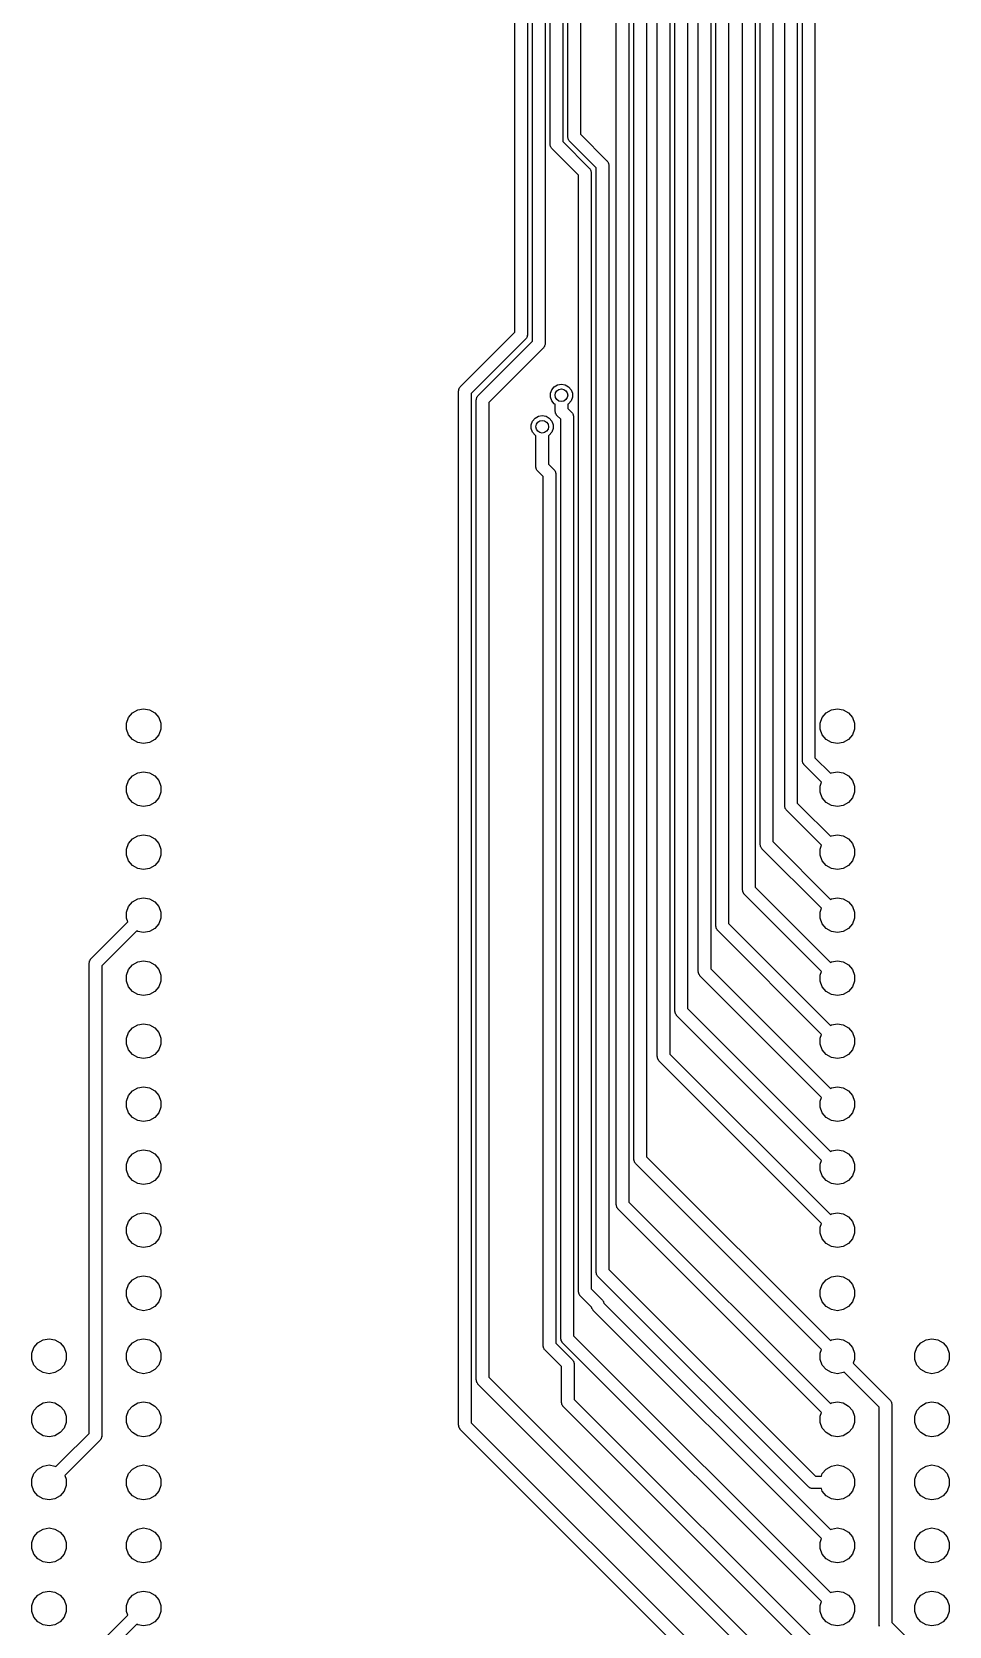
# Model space of a CAD drawing. Extents: x 25 to 346, y -457 to -16.
# Drawn here: x 225.1 to 262, y -358.2 to -294 of the extents above; entities that cross this region are included whole.
import ezdxf

# ---------------------------------------------------------------- set-up
doc = ezdxf.new("R2010")
doc.units = 0
doc.header["$MEASUREMENT"] = 0
doc.layers.add('BLACK', color=7, linetype='CONTINUOUS')

msp = doc.modelspace()

# ---------------------------------------------------------------- linework, layer by layer
at = {"layer": 'Black'}
for p, q in [((253.67, -328.536), (253.67, -44.479)), ((254.178, -44.3738), (254.178, -328.431)), ((255.372, -325.158), (255.372, -64.897)), ((255.88, -64.897), (255.88, -325.053)), ((252.603, -296.037), (252.603, -152.761)), ((253.111, -152.761), (253.111, -296.037)), ((251.892, -331.838), (251.892, -154.075)), ((252.4, -153.848), (252.4, -331.733)), ((250.749, -154.791), (250.749, -333.733)), ((250.952, -333.438), (250.952, -154.602)), ((251.46, -154.497), (251.46, -333.333)), ((250.241, -333.733), (250.241, -154.896)), ((246.634, -298.196), (246.634, -197.211)), ((247.142, -197.211), (247.142, -298.091)), ((245.923, -298.491), (245.923, -199.898)), ((246.431, -199.898), (246.431, -298.385)), ((249.301, -305.752), (249.301, -232.771)), ((249.809, -232.771), (249.809, -305.752)), ((248.59, -341.236), (248.59, -233.791)), ((249.098, -233.68), (249.098, -341.131)), ((245.212, -306.434), (245.212, -269.066)), ((245.72, -268.961), (245.72, -306.539)), ((244.5, -306.066), (244.5, -270.891)), ((245.008, -270.891), (245.008, -306.172)), ((256.083, -323.329), (256.083, -289.674)), ((256.591, -289.674), (256.591, -323.224)), ((254.381, -326.707), (254.381, -293.053)), ((254.889, -293.053), (254.889, -326.602)), ((252.603, -330.01), (252.603, -296.037)), ((253.111, -296.037), (253.111, -329.904)), ((247.142, -298.091), (248.211, -299.159)), ((245.925, -298.502), (245.923, -298.491)), ((245.924, -298.513), (245.925, -298.502)), ((245.932, -298.545), (245.924, -298.513)), ((245.938, -298.577), (245.932, -298.545)), ((245.944, -298.587), (245.938, -298.577)), ((245.947, -298.598), (245.944, -298.587)), ((245.966, -298.625), (245.947, -298.598)), ((245.982, -298.654), (245.966, -298.625)), ((245.991, -298.661), (245.982, -298.654)), ((245.997, -298.67), (245.991, -298.661)), ((247.066, -299.739), (245.997, -298.67)), ((246.431, -298.385), (247.499, -299.454)), ((246.636, -298.207), (246.634, -298.196)), ((246.635, -298.218), (246.636, -298.207)), ((246.644, -298.25), (246.635, -298.218)), ((246.649, -298.283), (246.644, -298.25)), ((246.655, -298.293), (246.649, -298.283)), ((246.658, -298.303), (246.655, -298.293)), ((246.677, -298.331), (246.658, -298.303)), ((246.693, -298.359), (246.677, -298.331)), ((246.702, -298.366), (246.693, -298.359)), ((246.708, -298.376), (246.702, -298.366)), ((247.777, -299.444), (246.708, -298.376)), ((248.211, -299.159), (248.217, -299.169)), ((248.217, -299.169), (248.226, -299.176)), ((248.226, -299.176), (248.242, -299.204)), ((248.242, -299.204), (248.261, -299.232)), ((248.261, -299.232), (248.264, -299.242)), ((248.264, -299.242), (248.27, -299.252)), ((248.27, -299.252), (248.275, -299.285)), ((248.275, -299.285), (248.284, -299.317)), ((248.284, -299.317), (248.283, -299.328)), ((248.283, -299.328), (248.285, -299.339)), ((248.285, -299.339), (248.285, -343.846)), ((247.066, -344.729), (247.066, -299.739)), ((247.499, -299.454), (247.506, -299.463)), ((247.506, -299.463), (247.514, -299.47)), ((247.514, -299.47), (247.531, -299.499)), ((247.531, -299.499), (247.55, -299.526)), ((247.55, -299.526), (247.553, -299.537)), ((247.553, -299.537), (247.558, -299.547)), ((247.558, -299.547), (247.564, -299.579)), ((247.564, -299.579), (247.573, -299.611)), ((247.573, -299.611), (247.572, -299.623)), ((247.572, -299.623), (247.574, -299.634)), ((247.574, -299.634), (247.574, -344.624)), ((247.777, -343.951), (247.777, -299.444)), ((249.301, -339.407), (249.301, -305.752)), ((249.809, -305.752), (249.809, -339.302)), ((242.314, -308.253), (244.5, -306.066)), ((244.934, -306.351), (242.748, -308.537)), ((243.025, -308.62), (245.212, -306.434)), ((244.94, -306.342), (244.934, -306.351)), ((244.949, -306.335), (244.94, -306.342)), ((244.966, -306.306), (244.949, -306.335)), ((244.985, -306.279), (244.966, -306.306)), ((244.987, -306.268), (244.985, -306.279)), ((244.993, -306.259), (244.987, -306.268)), ((244.999, -306.226), (244.993, -306.259)), ((245.007, -306.194), (244.999, -306.226)), ((245.008, -306.172), (245.006, -306.183)), ((245.006, -306.183), (245.007, -306.194)), ((245.645, -306.719), (243.459, -308.905)), ((245.652, -306.709), (245.645, -306.719)), ((245.66, -306.702), (245.652, -306.709)), ((245.677, -306.673), (245.66, -306.702)), ((245.696, -306.646), (245.677, -306.673)), ((245.699, -306.635), (245.696, -306.646)), ((245.704, -306.626), (245.699, -306.635)), ((245.71, -306.593), (245.704, -306.626)), ((245.719, -306.561), (245.71, -306.593)), ((245.72, -306.539), (245.718, -306.55)), ((245.718, -306.55), (245.719, -306.561)), ((242.241, -308.41), (242.249, -308.378)), ((242.249, -308.378), (242.255, -308.345)), ((242.255, -308.345), (242.261, -308.336)), ((242.261, -308.336), (242.264, -308.325)), ((242.264, -308.325), (242.283, -308.298)), ((242.283, -308.298), (242.299, -308.269)), ((242.299, -308.269), (242.308, -308.262)), ((242.308, -308.262), (242.314, -308.253)), ((245.941, -308.533), (245.994, -308.387)), ((245.994, -308.387), (246.093, -308.268)), ((246.093, -308.268), (246.227, -308.191)), ((246.227, -308.191), (246.38, -308.164)), ((246.38, -308.164), (246.533, -308.191)), ((246.533, -308.191), (246.667, -308.268)), ((246.667, -308.268), (246.766, -308.387)), ((246.766, -308.387), (246.819, -308.533)), ((242.24, -308.432), (242.242, -308.421)), ((242.24, -308.737), (242.24, -308.432)), ((242.24, -350.126), (242.24, -308.737)), ((242.242, -308.421), (242.241, -308.41)), ((242.748, -308.537), (242.748, -308.737)), ((242.748, -308.737), (242.748, -350.021)), ((242.951, -308.799), (242.953, -308.788)), ((242.951, -348.297), (242.951, -308.799)), ((242.952, -308.777), (242.961, -308.745)), ((242.953, -308.788), (242.952, -308.777)), ((242.961, -308.745), (242.966, -308.713)), ((242.966, -308.713), (242.972, -308.703)), ((242.972, -308.703), (242.975, -308.692)), ((242.975, -308.692), (242.994, -308.665)), ((242.994, -308.665), (243.01, -308.636)), ((243.01, -308.636), (243.019, -308.629)), ((243.019, -308.629), (243.025, -308.62)), ((243.459, -308.905), (243.459, -348.192)), ((245.941, -308.687), (245.941, -308.533)), ((245.994, -308.833), (245.941, -308.687)), ((246.093, -308.952), (245.994, -308.833)), ((246.126, -308.971), (246.093, -308.952)), ((246.126, -309.245), (246.126, -308.971)), ((246.667, -308.952), (246.634, -308.971)), ((246.634, -308.971), (246.634, -309.14)), ((246.766, -308.833), (246.667, -308.952)), ((246.819, -308.687), (246.766, -308.833)), ((246.819, -308.533), (246.819, -308.687)), ((245.166, -309.803), (245.219, -309.657)), ((245.219, -309.657), (245.318, -309.538)), ((245.318, -309.538), (245.453, -309.461)), ((245.453, -309.461), (245.605, -309.434)), ((245.605, -309.434), (245.758, -309.461)), ((245.758, -309.461), (245.892, -309.538)), ((245.892, -309.538), (245.992, -309.657)), ((245.992, -309.657), (246.045, -309.803)), ((246.128, -309.256), (246.126, -309.245)), ((246.127, -309.267), (246.128, -309.256)), ((246.136, -309.299), (246.127, -309.267)), ((246.141, -309.332), (246.136, -309.299)), ((246.147, -309.342), (246.141, -309.332)), ((246.15, -309.352), (246.147, -309.342)), ((246.169, -309.38), (246.15, -309.352)), ((246.185, -309.408), (246.169, -309.38)), ((246.194, -309.415), (246.185, -309.408)), ((246.2, -309.425), (246.194, -309.415)), ((246.355, -309.579), (246.2, -309.425)), ((246.355, -346.621), (246.355, -309.579)), ((246.634, -309.14), (246.788, -309.294)), ((246.788, -309.294), (246.795, -309.303)), ((246.795, -309.303), (246.803, -309.31)), ((246.803, -309.31), (246.82, -309.339)), ((246.82, -309.339), (246.839, -309.366)), ((246.839, -309.366), (246.842, -309.377)), ((246.842, -309.377), (246.847, -309.387)), ((246.847, -309.387), (246.853, -309.419)), ((246.853, -309.419), (246.862, -309.451)), ((246.862, -309.451), (246.861, -309.463)), ((246.861, -309.463), (246.863, -309.474)), ((246.863, -309.474), (246.863, -346.516)), ((245.166, -309.957), (245.166, -309.803)), ((245.219, -310.103), (245.166, -309.957)), ((245.318, -310.222), (245.219, -310.103)), ((245.351, -310.241), (245.318, -310.222)), ((245.351, -311.493), (245.351, -310.241)), ((245.892, -310.222), (245.859, -310.241)), ((245.859, -310.241), (245.859, -311.388)), ((245.992, -310.103), (245.892, -310.222)), ((246.045, -309.957), (245.992, -310.103)), ((246.045, -309.803), (246.045, -309.957)), ((245.353, -311.504), (245.351, -311.493)), ((245.352, -311.515), (245.353, -311.504)), ((245.361, -311.547), (245.352, -311.515)), ((245.367, -311.58), (245.361, -311.547)), ((245.372, -311.589), (245.367, -311.58)), ((245.375, -311.6), (245.372, -311.589)), ((245.394, -311.627), (245.375, -311.6)), ((245.859, -311.388), (246.077, -311.605)), ((246.077, -311.605), (246.083, -311.615)), ((246.083, -311.615), (246.092, -311.622)), ((246.092, -311.622), (246.109, -311.65)), ((245.411, -311.656), (245.394, -311.627)), ((245.419, -311.663), (245.411, -311.656)), ((245.426, -311.673), (245.419, -311.663)), ((245.643, -311.89), (245.426, -311.673)), ((245.643, -346.916), (245.643, -311.89)), ((246.109, -311.65), (246.128, -311.678)), ((246.128, -311.678), (246.13, -311.688)), ((246.13, -311.688), (246.136, -311.698)), ((246.136, -311.698), (246.142, -311.731)), ((246.142, -311.731), (246.15, -311.763)), ((246.15, -311.763), (246.149, -311.774)), ((246.149, -311.774), (246.151, -311.785)), ((246.151, -311.785), (246.151, -346.81)), ((229.313, -321.286), (229.552, -321.244)), ((229.552, -321.244), (229.792, -321.286)), ((257.253, -321.286), (257.493, -321.244)), ((257.493, -321.244), (257.732, -321.286)), ((228.862, -321.823), (228.945, -321.594)), ((228.862, -322.067), (228.862, -321.823)), ((228.945, -321.594), (229.102, -321.408)), ((229.102, -321.408), (229.313, -321.286)), ((229.792, -321.286), (230.003, -321.408)), ((230.003, -321.408), (230.16, -321.594)), ((230.16, -321.594), (230.243, -321.823)), ((230.243, -321.823), (230.243, -322.067)), ((256.802, -321.823), (256.885, -321.594)), ((256.802, -322.067), (256.802, -321.823)), ((256.885, -321.594), (257.042, -321.408)), ((257.042, -321.408), (257.253, -321.286)), ((257.732, -321.286), (257.943, -321.408)), ((257.943, -321.408), (258.1, -321.594)), ((258.1, -321.594), (258.183, -321.823)), ((258.183, -321.823), (258.183, -322.067)), ((228.945, -322.296), (228.862, -322.067)), ((229.102, -322.482), (228.945, -322.296)), ((229.313, -322.604), (229.102, -322.482)), ((230.003, -322.482), (229.792, -322.604)), ((230.16, -322.296), (230.003, -322.482)), ((230.243, -322.067), (230.16, -322.296)), ((256.885, -322.296), (256.802, -322.067)), ((257.042, -322.482), (256.885, -322.296)), ((257.253, -322.604), (257.042, -322.482)), ((257.943, -322.482), (257.732, -322.604)), ((258.1, -322.296), (257.943, -322.482)), ((258.183, -322.067), (258.1, -322.296)), ((229.552, -322.646), (229.313, -322.604)), ((229.792, -322.604), (229.552, -322.646)), ((257.493, -322.646), (257.253, -322.604)), ((257.732, -322.604), (257.493, -322.646)), ((229.102, -323.948), (229.313, -323.826)), ((229.313, -323.826), (229.552, -323.784)), ((229.552, -323.784), (229.792, -323.826)), ((229.792, -323.826), (230.003, -323.948)), ((256.085, -323.34), (256.083, -323.329)), ((256.084, -323.351), (256.085, -323.34)), ((256.092, -323.383), (256.084, -323.351)), ((256.098, -323.416), (256.092, -323.383)), ((256.104, -323.426), (256.098, -323.416)), ((256.107, -323.437), (256.104, -323.426)), ((256.126, -323.464), (256.107, -323.437)), ((256.142, -323.493), (256.126, -323.464)), ((256.151, -323.5), (256.142, -323.493)), ((256.157, -323.509), (256.151, -323.5)), ((256.858, -324.21), (256.157, -323.509)), ((256.591, -323.224), (257.215, -323.848)), ((257.215, -323.848), (257.253, -323.826)), ((257.253, -323.826), (257.493, -323.784)), ((257.493, -323.784), (257.732, -323.826)), ((257.732, -323.826), (257.943, -323.948)), ((228.862, -324.363), (228.945, -324.134)), ((228.862, -324.607), (228.862, -324.363)), ((228.945, -324.134), (229.102, -323.948)), ((230.003, -323.948), (230.16, -324.134)), ((230.16, -324.134), (230.243, -324.363)), ((230.243, -324.363), (230.243, -324.607)), ((256.802, -324.363), (256.858, -324.21)), ((256.802, -324.607), (256.802, -324.363)), ((257.943, -323.948), (258.1, -324.134)), ((258.1, -324.134), (258.183, -324.363)), ((258.183, -324.363), (258.183, -324.607)), ((228.945, -324.836), (228.862, -324.607)), ((229.102, -325.022), (228.945, -324.836)), ((229.313, -325.144), (229.102, -325.022)), ((230.003, -325.022), (229.792, -325.144)), ((230.16, -324.836), (230.003, -325.022)), ((230.243, -324.607), (230.16, -324.836)), ((255.88, -325.053), (256.021, -325.194)), ((256.885, -324.836), (256.802, -324.607)), ((257.042, -325.022), (256.885, -324.836)), ((257.253, -325.144), (257.042, -325.022)), ((257.943, -325.022), (257.732, -325.144)), ((258.1, -324.836), (257.943, -325.022)), ((258.183, -324.607), (258.1, -324.836)), ((229.552, -325.186), (229.313, -325.144)), ((229.792, -325.144), (229.552, -325.186)), ((255.374, -325.169), (255.372, -325.158)), ((255.373, -325.18), (255.374, -325.169)), ((255.381, -325.212), (255.373, -325.18)), ((255.387, -325.245), (255.381, -325.212)), ((255.392, -325.255), (255.387, -325.245)), ((255.395, -325.265), (255.392, -325.255)), ((255.414, -325.293), (255.395, -325.265)), ((255.431, -325.321), (255.414, -325.293)), ((255.44, -325.329), (255.431, -325.321)), ((255.446, -325.338), (255.44, -325.329)), ((255.662, -325.554), (255.446, -325.338)), ((256.858, -326.75), (255.662, -325.554)), ((256.021, -325.194), (257.215, -326.388)), ((257.493, -325.186), (257.253, -325.144)), ((257.732, -325.144), (257.493, -325.186)), ((229.102, -326.488), (229.313, -326.366)), ((229.313, -326.366), (229.552, -326.324)), ((229.552, -326.324), (229.792, -326.366)), ((229.792, -326.366), (230.003, -326.488)), ((257.215, -326.388), (257.253, -326.366)), ((257.253, -326.366), (257.493, -326.324)), ((257.493, -326.324), (257.732, -326.366)), ((257.732, -326.366), (257.943, -326.488)), ((228.862, -326.903), (228.945, -326.674)), ((228.862, -327.147), (228.862, -326.903)), ((228.945, -326.674), (229.102, -326.488)), ((230.003, -326.488), (230.16, -326.674)), ((230.16, -326.674), (230.243, -326.903)), ((230.243, -326.903), (230.243, -327.147)), ((254.383, -326.719), (254.381, -326.707)), ((254.382, -326.73), (254.383, -326.719)), ((254.391, -326.762), (254.382, -326.73)), ((254.396, -326.794), (254.391, -326.762)), ((254.402, -326.804), (254.396, -326.794)), ((254.405, -326.815), (254.402, -326.804)), ((254.424, -326.842), (254.405, -326.815)), ((254.44, -326.871), (254.424, -326.842)), ((254.449, -326.878), (254.44, -326.871)), ((254.455, -326.887), (254.449, -326.878)), ((256.858, -329.29), (254.455, -326.887)), ((254.889, -326.602), (257.215, -328.928)), ((256.802, -326.903), (256.858, -326.75)), ((256.802, -327.147), (256.802, -326.903)), ((257.943, -326.488), (258.1, -326.674)), ((258.1, -326.674), (258.183, -326.903)), ((258.183, -326.903), (258.183, -327.147)), ((228.945, -327.376), (228.862, -327.147)), ((229.102, -327.562), (228.945, -327.376)), ((229.313, -327.684), (229.102, -327.562)), ((229.552, -327.726), (229.313, -327.684)), ((229.792, -327.684), (229.552, -327.726)), ((230.003, -327.562), (229.792, -327.684)), ((230.16, -327.376), (230.003, -327.562)), ((230.243, -327.147), (230.16, -327.376)), ((256.885, -327.376), (256.802, -327.147)), ((257.042, -327.562), (256.885, -327.376)), ((257.253, -327.684), (257.042, -327.562)), ((257.493, -327.726), (257.253, -327.684)), ((257.732, -327.684), (257.493, -327.726)), ((257.943, -327.562), (257.732, -327.684)), ((258.1, -327.376), (257.943, -327.562)), ((258.183, -327.147), (258.1, -327.376)), ((229.102, -329.028), (229.313, -328.906)), ((229.313, -328.906), (229.552, -328.864)), ((229.552, -328.864), (229.792, -328.906)), ((229.792, -328.906), (230.003, -329.028)), ((253.672, -328.547), (253.67, -328.536)), ((253.671, -328.558), (253.672, -328.547)), ((253.679, -328.59), (253.671, -328.558)), ((253.685, -328.623), (253.679, -328.59)), ((253.691, -328.633), (253.685, -328.623)), ((253.694, -328.644), (253.691, -328.633)), ((253.713, -328.671), (253.694, -328.644)), ((253.729, -328.7), (253.713, -328.671)), ((253.738, -328.707), (253.729, -328.7)), ((253.744, -328.716), (253.738, -328.707)), ((256.858, -331.83), (253.744, -328.716)), ((254.178, -328.431), (257.215, -331.468)), ((257.215, -328.928), (257.253, -328.906)), ((257.253, -328.906), (257.493, -328.864)), ((257.493, -328.864), (257.732, -328.906)), ((257.732, -328.906), (257.943, -329.028)), ((228.862, -329.443), (228.945, -329.214)), ((228.862, -329.687), (228.862, -329.443)), ((228.945, -329.214), (229.102, -329.028)), ((230.003, -329.028), (230.16, -329.214)), ((230.16, -329.214), (230.243, -329.443)), ((230.243, -329.443), (230.243, -329.687)), ((256.802, -329.443), (256.858, -329.29)), ((256.802, -329.687), (256.802, -329.443)), ((257.943, -329.028), (258.1, -329.214)), ((258.1, -329.214), (258.183, -329.443)), ((258.183, -329.443), (258.183, -329.687)), ((227.43, -331.328), (228.918, -329.84)), ((229.275, -330.202), (227.863, -331.613)), ((228.918, -329.84), (228.862, -329.687)), ((229.313, -330.224), (229.275, -330.202)), ((229.552, -330.266), (229.313, -330.224)), ((229.792, -330.224), (229.552, -330.266)), ((230.003, -330.102), (229.792, -330.224)), ((230.16, -329.916), (230.003, -330.102)), ((230.243, -329.687), (230.16, -329.916)), ((252.605, -330.021), (252.603, -330.01)), ((252.604, -330.032), (252.605, -330.021)), ((252.613, -330.064), (252.604, -330.032)), ((252.618, -330.096), (252.613, -330.064)), ((252.624, -330.106), (252.618, -330.096)), ((252.627, -330.117), (252.624, -330.106)), ((252.646, -330.144), (252.627, -330.117)), ((252.662, -330.173), (252.646, -330.144)), ((252.671, -330.18), (252.662, -330.173)), ((252.677, -330.189), (252.671, -330.18)), ((256.858, -334.37), (252.677, -330.189)), ((253.111, -329.904), (257.215, -334.008)), ((256.885, -329.916), (256.802, -329.687)), ((257.042, -330.102), (256.885, -329.916)), ((257.253, -330.224), (257.042, -330.102)), ((257.493, -330.266), (257.253, -330.224)), ((257.732, -330.224), (257.493, -330.266)), ((257.943, -330.102), (257.732, -330.224)), ((258.1, -329.916), (257.943, -330.102)), ((258.183, -329.687), (258.1, -329.916)), ((227.355, -331.508), (227.357, -331.497)), ((227.355, -350.453), (227.355, -331.508)), ((227.356, -331.486), (227.365, -331.454)), ((227.357, -331.497), (227.356, -331.486)), ((227.365, -331.454), (227.371, -331.421)), ((227.371, -331.421), (227.376, -331.412)), ((227.376, -331.412), (227.379, -331.401)), ((227.379, -331.401), (227.398, -331.374)), ((227.398, -331.374), (227.415, -331.345)), ((227.415, -331.345), (227.423, -331.338)), ((227.423, -331.338), (227.43, -331.328)), ((229.102, -331.568), (229.313, -331.446)), ((229.313, -331.446), (229.552, -331.404)), ((229.552, -331.404), (229.792, -331.446)), ((229.792, -331.446), (230.003, -331.568)), ((257.215, -331.468), (257.253, -331.446)), ((257.253, -331.446), (257.493, -331.404)), ((257.493, -331.404), (257.732, -331.446)), ((257.732, -331.446), (257.943, -331.568)), ((227.863, -331.613), (227.863, -350.558)), ((228.862, -331.983), (228.945, -331.754)), ((228.862, -332.227), (228.862, -331.983)), ((228.945, -331.754), (229.102, -331.568)), ((230.003, -331.568), (230.16, -331.754)), ((230.16, -331.754), (230.243, -331.983)), ((230.243, -331.983), (230.243, -332.227)), ((251.894, -331.849), (251.892, -331.838)), ((251.893, -331.86), (251.894, -331.849)), ((251.901, -331.892), (251.893, -331.86)), ((251.907, -331.925), (251.901, -331.892)), ((251.913, -331.935), (251.907, -331.925)), ((251.916, -331.946), (251.913, -331.935)), ((251.935, -331.973), (251.916, -331.946)), ((251.951, -332.002), (251.935, -331.973)), ((251.96, -332.009), (251.951, -332.002)), ((251.966, -332.018), (251.96, -332.009)), ((256.858, -336.91), (251.966, -332.018)), ((252.4, -331.733), (257.215, -336.548)), ((256.802, -331.983), (256.858, -331.83)), ((256.802, -332.227), (256.802, -331.983)), ((257.943, -331.568), (258.1, -331.754)), ((258.1, -331.754), (258.183, -331.983)), ((258.183, -331.983), (258.183, -332.227)), ((228.945, -332.456), (228.862, -332.227)), ((229.102, -332.642), (228.945, -332.456)), ((229.313, -332.764), (229.102, -332.642)), ((229.552, -332.806), (229.313, -332.764)), ((229.792, -332.764), (229.552, -332.806)), ((230.003, -332.642), (229.792, -332.764)), ((230.16, -332.456), (230.003, -332.642)), ((230.243, -332.227), (230.16, -332.456)), ((256.885, -332.456), (256.802, -332.227)), ((257.042, -332.642), (256.885, -332.456)), ((257.253, -332.764), (257.042, -332.642)), ((257.493, -332.806), (257.253, -332.764)), ((257.732, -332.764), (257.493, -332.806)), ((257.943, -332.642), (257.732, -332.764)), ((258.1, -332.456), (257.943, -332.642)), ((258.183, -332.227), (258.1, -332.456)), ((250.954, -333.45), (250.952, -333.438)), ((250.953, -333.461), (250.954, -333.45)), ((250.962, -333.493), (250.953, -333.461)), ((251.46, -333.333), (257.215, -339.088)), ((228.945, -334.294), (229.102, -334.108)), ((229.102, -334.108), (229.313, -333.986)), ((229.313, -333.986), (229.552, -333.944)), ((229.552, -333.944), (229.792, -333.986)), ((229.792, -333.986), (230.003, -334.108)), ((230.003, -334.108), (230.16, -334.294)), ((250.241, -334.137), (250.241, -333.733)), ((250.749, -333.733), (250.749, -334.137)), ((250.967, -333.525), (250.962, -333.493)), ((250.973, -333.535), (250.967, -333.525)), ((250.976, -333.546), (250.973, -333.535)), ((250.995, -333.573), (250.976, -333.546)), ((251.011, -333.602), (250.995, -333.573)), ((251.02, -333.609), (251.011, -333.602)), ((251.026, -333.618), (251.02, -333.609)), ((256.858, -339.45), (251.026, -333.618)), ((257.215, -334.008), (257.253, -333.986)), ((257.253, -333.986), (257.493, -333.944)), ((257.493, -333.944), (257.732, -333.986)), ((257.732, -333.986), (257.943, -334.108)), ((257.943, -334.108), (258.1, -334.294)), ((228.862, -334.523), (228.945, -334.294)), ((228.862, -334.767), (228.862, -334.523)), ((230.16, -334.294), (230.243, -334.523)), ((230.243, -334.523), (230.243, -334.767)), ((250.241, -335.267), (250.241, -334.137)), ((250.749, -334.137), (250.749, -335.162)), ((256.802, -334.523), (256.858, -334.37)), ((256.802, -334.767), (256.802, -334.523)), ((258.1, -334.294), (258.183, -334.523)), ((258.183, -334.523), (258.183, -334.767)), ((228.945, -334.996), (228.862, -334.767)), ((229.102, -335.182), (228.945, -334.996)), ((229.313, -335.304), (229.102, -335.182)), ((229.552, -335.346), (229.313, -335.304)), ((229.792, -335.304), (229.552, -335.346)), ((230.003, -335.182), (229.792, -335.304)), ((230.16, -334.996), (230.003, -335.182)), ((230.243, -334.767), (230.16, -334.996)), ((250.243, -335.278), (250.241, -335.267)), ((250.242, -335.289), (250.243, -335.278)), ((250.25, -335.321), (250.242, -335.289)), ((250.256, -335.354), (250.25, -335.321)), ((250.262, -335.364), (250.256, -335.354)), ((250.265, -335.375), (250.262, -335.364)), ((250.284, -335.402), (250.265, -335.375)), ((250.749, -335.162), (257.215, -341.628)), ((256.885, -334.996), (256.802, -334.767)), ((257.042, -335.182), (256.885, -334.996)), ((257.253, -335.304), (257.042, -335.182)), ((257.493, -335.346), (257.253, -335.304)), ((257.732, -335.304), (257.493, -335.346)), ((257.943, -335.182), (257.732, -335.304)), ((258.1, -334.996), (257.943, -335.182)), ((258.183, -334.767), (258.1, -334.996)), ((250.3, -335.431), (250.284, -335.402)), ((250.309, -335.438), (250.3, -335.431)), ((250.315, -335.447), (250.309, -335.438)), ((256.858, -341.99), (250.315, -335.447)), ((228.945, -336.834), (229.102, -336.648)), ((229.102, -336.648), (229.313, -336.526)), ((229.313, -336.526), (229.552, -336.484)), ((229.552, -336.484), (229.792, -336.526)), ((229.792, -336.526), (230.003, -336.648)), ((230.003, -336.648), (230.16, -336.834)), ((257.215, -336.548), (257.253, -336.526)), ((257.253, -336.526), (257.493, -336.484)), ((257.493, -336.484), (257.732, -336.526)), ((257.732, -336.526), (257.943, -336.648)), ((257.943, -336.648), (258.1, -336.834)), ((228.862, -337.063), (228.945, -336.834)), ((228.862, -337.307), (228.862, -337.063)), ((228.945, -337.536), (228.862, -337.307)), ((230.16, -336.834), (230.243, -337.063)), ((230.243, -337.307), (230.16, -337.536)), ((230.243, -337.063), (230.243, -337.307)), ((256.802, -337.063), (256.858, -336.91)), ((256.802, -337.307), (256.802, -337.063)), ((256.885, -337.536), (256.802, -337.307)), ((258.1, -336.834), (258.183, -337.063)), ((258.183, -337.307), (258.1, -337.536)), ((258.183, -337.063), (258.183, -337.307)), ((229.102, -337.722), (228.945, -337.536)), ((229.313, -337.844), (229.102, -337.722)), ((229.552, -337.886), (229.313, -337.844)), ((229.792, -337.844), (229.552, -337.886)), ((230.003, -337.722), (229.792, -337.844)), ((230.16, -337.536), (230.003, -337.722)), ((257.042, -337.722), (256.885, -337.536)), ((257.253, -337.844), (257.042, -337.722)), ((257.493, -337.886), (257.253, -337.844)), ((257.732, -337.844), (257.493, -337.886)), ((257.943, -337.722), (257.732, -337.844)), ((258.1, -337.536), (257.943, -337.722)), ((228.945, -339.374), (229.102, -339.188)), ((229.102, -339.188), (229.313, -339.066)), ((229.313, -339.066), (229.552, -339.024)), ((229.552, -339.024), (229.792, -339.066)), ((229.792, -339.066), (230.003, -339.188)), ((230.003, -339.188), (230.16, -339.374)), ((257.215, -339.088), (257.253, -339.066)), ((257.253, -339.066), (257.493, -339.024)), ((257.493, -339.024), (257.732, -339.066)), ((257.732, -339.066), (257.943, -339.188)), ((257.943, -339.188), (258.1, -339.374)), ((228.862, -339.603), (228.945, -339.374)), ((228.862, -339.847), (228.862, -339.603)), ((228.945, -340.076), (228.862, -339.847)), ((230.16, -339.374), (230.243, -339.603)), ((230.243, -339.847), (230.16, -340.076)), ((230.243, -339.603), (230.243, -339.847)), ((249.303, -339.419), (249.301, -339.407)), ((249.302, -339.43), (249.303, -339.419)), ((249.311, -339.462), (249.302, -339.43)), ((249.316, -339.494), (249.311, -339.462)), ((249.322, -339.504), (249.316, -339.494)), ((249.325, -339.515), (249.322, -339.504)), ((249.344, -339.542), (249.325, -339.515)), ((249.36, -339.571), (249.344, -339.542)), ((249.369, -339.578), (249.36, -339.571)), ((249.375, -339.587), (249.369, -339.578)), ((256.858, -347.07), (249.375, -339.587)), ((249.809, -339.302), (257.215, -346.708)), ((256.802, -339.603), (256.858, -339.45)), ((256.802, -339.847), (256.802, -339.603)), ((256.885, -340.076), (256.802, -339.847)), ((258.1, -339.374), (258.183, -339.603)), ((258.183, -339.847), (258.1, -340.076)), ((258.183, -339.603), (258.183, -339.847)), ((229.102, -340.262), (228.945, -340.076)), ((229.313, -340.384), (229.102, -340.262)), ((229.552, -340.426), (229.313, -340.384)), ((229.792, -340.384), (229.552, -340.426)), ((230.003, -340.262), (229.792, -340.384)), ((230.16, -340.076), (230.003, -340.262)), ((257.042, -340.262), (256.885, -340.076)), ((257.253, -340.384), (257.042, -340.262)), ((257.493, -340.426), (257.253, -340.384)), ((257.732, -340.384), (257.493, -340.426)), ((257.943, -340.262), (257.732, -340.384)), ((258.1, -340.076), (257.943, -340.262)), ((249.098, -341.131), (257.215, -349.248)), ((228.945, -341.914), (229.102, -341.728)), ((229.102, -341.728), (229.313, -341.606)), ((229.313, -341.606), (229.552, -341.564)), ((229.552, -341.564), (229.792, -341.606)), ((229.792, -341.606), (230.003, -341.728)), ((230.003, -341.728), (230.16, -341.914)), ((248.592, -341.247), (248.59, -341.236)), ((248.591, -341.258), (248.592, -341.247)), ((248.599, -341.29), (248.591, -341.258)), ((248.605, -341.323), (248.599, -341.29)), ((248.611, -341.333), (248.605, -341.323)), ((248.614, -341.344), (248.611, -341.333)), ((248.633, -341.371), (248.614, -341.344)), ((248.649, -341.4), (248.633, -341.371)), ((248.658, -341.407), (248.649, -341.4)), ((248.664, -341.416), (248.658, -341.407)), ((256.858, -349.61), (248.664, -341.416)), ((257.215, -341.628), (257.253, -341.606)), ((257.253, -341.606), (257.493, -341.564)), ((257.493, -341.564), (257.732, -341.606)), ((257.732, -341.606), (257.943, -341.728)), ((257.943, -341.728), (258.1, -341.914)), ((228.862, -342.143), (228.945, -341.914)), ((228.862, -342.387), (228.862, -342.143)), ((228.945, -342.616), (228.862, -342.387)), ((230.16, -341.914), (230.243, -342.143)), ((230.243, -342.387), (230.16, -342.616)), ((230.243, -342.143), (230.243, -342.387)), ((256.802, -342.143), (256.858, -341.99)), ((256.802, -342.387), (256.802, -342.143)), ((256.885, -342.616), (256.802, -342.387)), ((258.1, -341.914), (258.183, -342.143)), ((258.183, -342.387), (258.1, -342.616)), ((258.183, -342.143), (258.183, -342.387)), ((229.102, -342.802), (228.945, -342.616)), ((229.313, -342.924), (229.102, -342.802)), ((229.552, -342.966), (229.313, -342.924)), ((229.792, -342.924), (229.552, -342.966)), ((230.003, -342.802), (229.792, -342.924)), ((230.16, -342.616), (230.003, -342.802)), ((257.042, -342.802), (256.885, -342.616)), ((257.253, -342.924), (257.042, -342.802)), ((257.493, -342.966), (257.253, -342.924)), ((257.732, -342.924), (257.493, -342.966)), ((257.943, -342.802), (257.732, -342.924)), ((258.1, -342.616), (257.943, -342.802)), ((228.945, -344.454), (229.102, -344.268)), ((229.102, -344.268), (229.313, -344.146)), ((229.313, -344.146), (229.552, -344.104)), ((229.552, -344.104), (229.792, -344.146)), ((229.792, -344.146), (230.003, -344.268)), ((230.003, -344.268), (230.16, -344.454)), ((247.779, -343.962), (247.777, -343.951)), ((247.778, -343.973), (247.779, -343.962)), ((247.787, -344.006), (247.778, -343.973)), ((247.792, -344.038), (247.787, -344.006)), ((247.798, -344.048), (247.792, -344.038)), ((247.801, -344.059), (247.798, -344.048)), ((247.82, -344.086), (247.801, -344.059)), ((247.836, -344.115), (247.82, -344.086)), ((247.845, -344.122), (247.836, -344.115)), ((247.851, -344.131), (247.845, -344.122)), ((256.325, -352.605), (247.851, -344.131)), ((248.285, -343.846), (256.61, -352.171)), ((256.885, -344.454), (257.042, -344.268)), ((257.042, -344.268), (257.253, -344.146)), ((257.253, -344.146), (257.493, -344.104)), ((257.493, -344.104), (257.732, -344.146)), ((257.732, -344.146), (257.943, -344.268)), ((257.943, -344.268), (258.1, -344.454)), ((228.862, -344.683), (228.945, -344.454)), ((228.862, -344.927), (228.862, -344.683)), ((228.945, -345.156), (228.862, -344.927)), ((230.16, -344.454), (230.243, -344.683)), ((230.243, -344.927), (230.16, -345.156)), ((230.243, -344.683), (230.243, -344.927)), ((247.068, -344.74), (247.066, -344.729)), ((247.067, -344.751), (247.068, -344.74)), ((247.075, -344.783), (247.067, -344.751)), ((247.081, -344.816), (247.075, -344.783)), ((247.087, -344.825), (247.081, -344.816)), ((247.09, -344.836), (247.087, -344.825)), ((247.109, -344.863), (247.09, -344.836)), ((247.125, -344.892), (247.109, -344.863)), ((247.134, -344.899), (247.125, -344.892)), ((247.14, -344.908), (247.134, -344.899)), ((247.595, -345.363), (247.14, -344.908)), ((247.574, -344.624), (248.02, -345.07)), ((256.802, -344.683), (256.885, -344.454)), ((256.802, -344.927), (256.802, -344.683)), ((256.885, -345.156), (256.802, -344.927)), ((258.1, -344.454), (258.183, -344.683)), ((258.183, -344.927), (258.1, -345.156)), ((258.183, -344.683), (258.183, -344.927)), ((229.102, -345.342), (228.945, -345.156)), ((229.313, -345.464), (229.102, -345.342)), ((229.552, -345.506), (229.313, -345.464)), ((229.792, -345.464), (229.552, -345.506)), ((230.003, -345.342), (229.792, -345.464)), ((230.16, -345.156), (230.003, -345.342)), ((247.596, -345.367), (247.595, -345.363)), ((247.602, -345.4), (247.596, -345.367)), ((247.607, -345.41), (247.602, -345.4)), ((247.61, -345.42), (247.607, -345.41)), ((247.629, -345.448), (247.61, -345.42)), ((247.646, -345.476), (247.629, -345.448)), ((247.654, -345.483), (247.646, -345.476)), ((247.661, -345.493), (247.654, -345.483)), ((256.858, -354.69), (247.661, -345.493)), ((248.02, -345.07), (248.027, -345.079)), ((248.027, -345.079), (248.035, -345.086)), ((248.035, -345.086), (248.052, -345.115)), ((248.052, -345.115), (248.071, -345.142)), ((248.071, -345.142), (248.074, -345.153)), ((248.074, -345.153), (248.079, -345.163)), ((248.079, -345.163), (248.085, -345.195)), ((248.085, -345.195), (248.086, -345.199)), ((248.086, -345.199), (257.215, -354.328)), ((257.042, -345.342), (256.885, -345.156)), ((257.253, -345.464), (257.042, -345.342)), ((257.493, -345.506), (257.253, -345.464)), ((257.732, -345.464), (257.493, -345.506)), ((257.943, -345.342), (257.732, -345.464)), ((258.1, -345.156), (257.943, -345.342)), ((225.135, -346.994), (225.292, -346.808)), ((225.292, -346.808), (225.503, -346.686)), ((225.503, -346.686), (225.742, -346.644)), ((225.742, -346.644), (225.982, -346.686)), ((225.982, -346.686), (226.193, -346.808)), ((226.193, -346.808), (226.35, -346.994)), ((228.945, -346.994), (229.102, -346.808)), ((229.102, -346.808), (229.313, -346.686)), ((229.313, -346.686), (229.552, -346.644)), ((229.552, -346.644), (229.792, -346.686)), ((229.792, -346.686), (230.003, -346.808)), ((230.003, -346.808), (230.16, -346.994)), ((245.645, -346.927), (245.643, -346.916)), ((245.644, -346.938), (245.645, -346.927)), ((245.653, -346.97), (245.644, -346.938)), ((246.151, -346.81), (246.814, -347.473)), ((246.357, -346.632), (246.355, -346.621)), ((246.356, -346.643), (246.357, -346.632)), ((246.364, -346.675), (246.356, -346.643)), ((246.37, -346.708), (246.364, -346.675)), ((246.375, -346.718), (246.37, -346.708)), ((246.378, -346.728), (246.375, -346.718)), ((246.397, -346.756), (246.378, -346.728)), ((246.414, -346.784), (246.397, -346.756)), ((246.423, -346.792), (246.414, -346.784)), ((246.429, -346.801), (246.423, -346.792)), ((246.708, -347.08), (246.429, -346.801)), ((246.863, -346.516), (247.068, -346.721)), ((247.068, -346.721), (257.215, -356.868)), ((257.215, -346.708), (257.253, -346.686)), ((257.253, -346.686), (257.493, -346.644)), ((257.493, -346.644), (257.732, -346.686)), ((257.732, -346.686), (257.943, -346.808)), ((257.943, -346.808), (258.1, -346.994)), ((260.695, -346.994), (260.852, -346.808)), ((260.852, -346.808), (261.063, -346.686)), ((261.063, -346.686), (261.303, -346.644)), ((261.303, -346.644), (261.542, -346.686)), ((261.542, -346.686), (261.753, -346.808)), ((261.753, -346.808), (261.91, -346.994)), ((225.052, -347.223), (225.135, -346.994)), ((225.052, -347.467), (225.052, -347.223)), ((225.135, -347.696), (225.052, -347.467)), ((226.35, -346.994), (226.433, -347.223)), ((226.433, -347.467), (226.35, -347.696)), ((226.433, -347.223), (226.433, -347.467)), ((228.862, -347.223), (228.945, -346.994)), ((228.862, -347.467), (228.862, -347.223)), ((228.945, -347.696), (228.862, -347.467)), ((230.16, -346.994), (230.243, -347.223)), ((230.243, -347.467), (230.16, -347.696)), ((230.243, -347.223), (230.243, -347.467)), ((245.659, -347.003), (245.653, -346.97)), ((245.664, -347.012), (245.659, -347.003)), ((245.667, -347.023), (245.664, -347.012)), ((245.686, -347.05), (245.667, -347.023)), ((245.703, -347.079), (245.686, -347.05)), ((245.711, -347.086), (245.703, -347.079)), ((245.718, -347.095), (245.711, -347.086)), ((246.38, -347.758), (245.718, -347.095)), ((256.858, -357.23), (246.708, -347.08)), ((246.814, -347.473), (246.82, -347.482)), ((246.82, -347.482), (246.829, -347.489)), ((246.829, -347.489), (246.845, -347.518)), ((246.845, -347.518), (246.864, -347.545)), ((246.864, -347.545), (246.867, -347.556)), ((246.867, -347.556), (246.873, -347.565)), ((246.873, -347.565), (246.878, -347.598)), ((246.878, -347.598), (246.887, -347.63)), ((256.802, -347.223), (256.858, -347.07)), ((256.802, -347.467), (256.802, -347.223)), ((256.885, -347.696), (256.802, -347.467)), ((258.1, -346.994), (258.183, -347.223)), ((258.183, -347.467), (258.127, -347.62)), ((258.183, -347.223), (258.183, -347.467)), ((260.612, -347.223), (260.695, -346.994)), ((260.612, -347.467), (260.612, -347.223)), ((260.695, -347.696), (260.612, -347.467)), ((261.91, -346.994), (261.993, -347.223)), ((261.993, -347.467), (261.91, -347.696)), ((261.993, -347.223), (261.993, -347.467)), ((225.292, -347.882), (225.135, -347.696)), ((225.503, -348.004), (225.292, -347.882)), ((225.742, -348.046), (225.503, -348.004)), ((225.982, -348.004), (225.742, -348.046)), ((226.193, -347.882), (225.982, -348.004)), ((226.35, -347.696), (226.193, -347.882)), ((229.102, -347.882), (228.945, -347.696)), ((229.313, -348.004), (229.102, -347.882)), ((229.552, -348.046), (229.313, -348.004)), ((229.792, -348.004), (229.552, -348.046)), ((230.003, -347.882), (229.792, -348.004)), ((230.16, -347.696), (230.003, -347.882)), ((243.459, -348.192), (257.215, -361.948)), ((246.38, -349.186), (246.38, -347.758)), ((246.887, -347.63), (246.886, -347.641)), ((246.886, -347.641), (246.888, -347.652)), ((246.888, -347.652), (246.888, -349.081)), ((257.042, -347.882), (256.885, -347.696)), ((257.253, -348.004), (257.042, -347.882)), ((257.493, -348.046), (257.253, -348.004)), ((257.732, -348.004), (257.493, -348.046)), ((257.77, -347.982), (257.732, -348.004)), ((259.182, -349.393), (257.77, -347.982)), ((258.127, -347.62), (259.615, -349.108)), ((260.852, -347.882), (260.695, -347.696)), ((261.063, -348.004), (260.852, -347.882)), ((261.303, -348.046), (261.063, -348.004)), ((261.542, -348.004), (261.303, -348.046)), ((261.753, -347.882), (261.542, -348.004)), ((261.91, -347.696), (261.753, -347.882)), ((242.953, -348.309), (242.951, -348.297)), ((242.952, -348.32), (242.953, -348.309)), ((242.961, -348.352), (242.952, -348.32)), ((242.966, -348.384), (242.961, -348.352)), ((242.972, -348.394), (242.966, -348.384)), ((242.975, -348.405), (242.972, -348.394)), ((242.994, -348.432), (242.975, -348.405)), ((243.01, -348.461), (242.994, -348.432)), ((243.019, -348.468), (243.01, -348.461)), ((243.025, -348.477), (243.019, -348.468)), ((256.858, -362.31), (243.025, -348.477)), ((225.135, -349.534), (225.292, -349.348)), ((225.292, -349.348), (225.503, -349.226)), ((225.503, -349.226), (225.742, -349.184)), ((225.742, -349.184), (225.982, -349.226)), ((225.982, -349.226), (226.193, -349.348)), ((226.193, -349.348), (226.35, -349.534)), ((228.945, -349.534), (229.102, -349.348)), ((229.102, -349.348), (229.313, -349.226)), ((229.313, -349.226), (229.552, -349.184)), ((229.552, -349.184), (229.792, -349.226)), ((229.792, -349.226), (230.003, -349.348)), ((230.003, -349.348), (230.16, -349.534)), ((246.382, -349.198), (246.38, -349.186)), ((246.381, -349.209), (246.382, -349.198)), ((246.39, -349.241), (246.381, -349.209)), ((246.395, -349.273), (246.39, -349.241)), ((246.401, -349.283), (246.395, -349.273)), ((246.404, -349.294), (246.401, -349.283)), ((246.423, -349.321), (246.404, -349.294)), ((246.439, -349.35), (246.423, -349.321)), ((246.448, -349.357), (246.439, -349.35)), ((246.454, -349.366), (246.448, -349.357)), ((256.858, -359.77), (246.454, -349.366)), ((246.888, -349.081), (257.215, -359.408)), ((257.215, -349.248), (257.253, -349.226)), ((257.253, -349.226), (257.493, -349.184)), ((257.493, -349.184), (257.732, -349.226)), ((257.732, -349.226), (257.943, -349.348)), ((257.943, -349.348), (258.1, -349.534)), ((259.182, -358.178), (259.182, -349.393)), ((259.615, -349.108), (259.622, -349.118)), ((259.622, -349.118), (259.63, -349.125)), ((259.63, -349.125), (259.647, -349.154)), ((259.647, -349.154), (259.666, -349.181)), ((259.666, -349.181), (259.669, -349.192)), ((259.669, -349.192), (259.674, -349.201)), ((259.674, -349.201), (259.68, -349.234)), ((259.68, -349.234), (259.689, -349.266)), ((259.689, -349.266), (259.688, -349.277)), ((259.688, -349.277), (259.69, -349.288)), ((259.69, -349.288), (259.69, -358.073)), ((260.695, -349.534), (260.852, -349.348)), ((260.852, -349.348), (261.063, -349.226)), ((261.063, -349.226), (261.303, -349.184)), ((261.303, -349.184), (261.542, -349.226)), ((261.542, -349.226), (261.753, -349.348)), ((261.753, -349.348), (261.91, -349.534)), ((225.052, -349.763), (225.135, -349.534)), ((225.052, -350.007), (225.052, -349.763)), ((225.135, -350.236), (225.052, -350.007)), ((226.35, -349.534), (226.433, -349.763)), ((226.433, -350.007), (226.35, -350.236)), ((226.433, -349.763), (226.433, -350.007)), ((228.862, -349.763), (228.945, -349.534)), ((228.862, -350.007), (228.862, -349.763)), ((228.945, -350.236), (228.862, -350.007)), ((230.16, -349.534), (230.243, -349.763)), ((230.243, -350.007), (230.16, -350.236)), ((230.243, -349.763), (230.243, -350.007)), ((242.242, -350.137), (242.24, -350.126)), ((242.241, -350.148), (242.242, -350.137)), ((242.249, -350.18), (242.241, -350.148)), ((242.748, -350.021), (257.215, -364.488)), ((256.802, -349.763), (256.858, -349.61)), ((256.802, -350.007), (256.802, -349.763)), ((256.885, -350.236), (256.802, -350.007)), ((258.1, -349.534), (258.183, -349.763)), ((258.183, -350.007), (258.1, -350.236)), ((258.183, -349.763), (258.183, -350.007)), ((260.612, -349.763), (260.695, -349.534)), ((260.612, -350.007), (260.612, -349.763)), ((260.695, -350.236), (260.612, -350.007)), ((261.91, -349.534), (261.993, -349.763)), ((261.993, -350.007), (261.91, -350.236)), ((261.993, -349.763), (261.993, -350.007)), ((225.292, -350.422), (225.135, -350.236)), ((225.503, -350.544), (225.292, -350.422)), ((225.742, -350.586), (225.503, -350.544)), ((225.982, -350.544), (225.742, -350.586)), ((226.193, -350.422), (225.982, -350.544)), ((226.35, -350.236), (226.193, -350.422)), ((226.261, -351.547), (227.355, -350.453)), ((227.789, -350.738), (226.621, -351.906)), ((227.795, -350.729), (227.789, -350.738)), ((227.804, -350.721), (227.795, -350.729)), ((227.821, -350.693), (227.804, -350.721)), ((227.84, -350.665), (227.821, -350.693)), ((227.843, -350.655), (227.84, -350.665)), ((227.848, -350.645), (227.843, -350.655)), ((227.854, -350.612), (227.848, -350.645)), ((227.862, -350.58), (227.854, -350.612)), ((227.863, -350.558), (227.861, -350.569)), ((227.861, -350.569), (227.862, -350.58)), ((229.102, -350.422), (228.945, -350.236)), ((229.313, -350.544), (229.102, -350.422)), ((229.552, -350.586), (229.313, -350.544)), ((229.792, -350.544), (229.552, -350.586)), ((230.003, -350.422), (229.792, -350.544)), ((230.16, -350.236), (230.003, -350.422)), ((242.255, -350.213), (242.249, -350.18)), ((242.261, -350.223), (242.255, -350.213)), ((242.264, -350.234), (242.261, -350.223)), ((242.283, -350.261), (242.264, -350.234)), ((242.299, -350.29), (242.283, -350.261)), ((242.308, -350.297), (242.299, -350.29)), ((242.314, -350.306), (242.308, -350.297)), ((256.858, -364.85), (242.314, -350.306)), ((257.042, -350.422), (256.885, -350.236)), ((257.253, -350.544), (257.042, -350.422)), ((257.493, -350.586), (257.253, -350.544)), ((257.732, -350.544), (257.493, -350.586)), ((257.943, -350.422), (257.732, -350.544)), ((258.1, -350.236), (257.943, -350.422)), ((260.852, -350.422), (260.695, -350.236)), ((261.063, -350.544), (260.852, -350.422)), ((261.303, -350.586), (261.063, -350.544)), ((261.542, -350.544), (261.303, -350.586)), ((261.753, -350.422), (261.542, -350.544)), ((261.91, -350.236), (261.753, -350.422)), ((225.052, -352.303), (225.135, -352.074)), ((225.135, -352.074), (225.292, -351.888)), ((225.292, -351.888), (225.503, -351.766)), ((225.503, -351.766), (225.742, -351.724)), ((225.742, -351.724), (225.982, -351.766)), ((225.982, -351.766), (226.02, -351.788)), ((226.02, -351.788), (226.261, -351.547)), ((226.621, -351.906), (226.377, -352.15)), ((228.862, -352.303), (228.945, -352.074)), ((228.945, -352.074), (229.102, -351.888)), ((229.102, -351.888), (229.313, -351.766)), ((229.313, -351.766), (229.552, -351.724)), ((229.552, -351.724), (229.792, -351.766)), ((229.792, -351.766), (230.003, -351.888)), ((230.003, -351.888), (230.16, -352.074)), ((230.16, -352.074), (230.243, -352.303)), ((256.85, -352.171), (256.885, -352.074)), ((256.885, -352.074), (257.042, -351.888)), ((257.042, -351.888), (257.253, -351.766)), ((257.253, -351.766), (257.493, -351.724)), ((257.493, -351.724), (257.732, -351.766)), ((257.732, -351.766), (257.943, -351.888)), ((257.943, -351.888), (258.1, -352.074)), ((258.1, -352.074), (258.183, -352.303)), ((260.612, -352.303), (260.695, -352.074)), ((260.695, -352.074), (260.852, -351.888)), ((260.852, -351.888), (261.063, -351.766)), ((261.063, -351.766), (261.303, -351.724)), ((261.303, -351.724), (261.542, -351.766)), ((261.542, -351.766), (261.753, -351.888)), ((261.753, -351.888), (261.91, -352.074)), ((261.91, -352.074), (261.993, -352.303)), ((225.052, -352.547), (225.052, -352.303)), ((225.135, -352.776), (225.052, -352.547)), ((226.433, -352.547), (226.35, -352.776)), ((226.377, -352.15), (226.433, -352.303)), ((226.433, -352.303), (226.433, -352.547)), ((228.862, -352.547), (228.862, -352.303)), ((228.945, -352.776), (228.862, -352.547)), ((230.243, -352.547), (230.16, -352.776)), ((230.243, -352.303), (230.243, -352.547)), ((256.334, -352.611), (256.325, -352.605)), ((256.341, -352.62), (256.334, -352.611)), ((256.37, -352.636), (256.341, -352.62)), ((256.397, -352.655), (256.37, -352.636)), ((256.408, -352.658), (256.397, -352.655)), ((256.418, -352.664), (256.408, -352.658)), ((256.45, -352.669), (256.418, -352.664)), ((256.483, -352.678), (256.45, -352.669)), ((256.494, -352.677), (256.483, -352.678)), ((256.505, -352.679), (256.494, -352.677)), ((256.85, -352.679), (256.505, -352.679)), ((256.61, -352.171), (256.85, -352.171)), ((256.885, -352.776), (256.85, -352.679)), ((258.183, -352.547), (258.1, -352.776)), ((258.183, -352.303), (258.183, -352.547)), ((260.612, -352.547), (260.612, -352.303)), ((260.695, -352.776), (260.612, -352.547)), ((261.993, -352.547), (261.91, -352.776)), ((261.993, -352.303), (261.993, -352.547)), ((225.292, -352.962), (225.135, -352.776)), ((225.503, -353.084), (225.292, -352.962)), ((225.742, -353.126), (225.503, -353.084)), ((225.982, -353.084), (225.742, -353.126)), ((226.193, -352.962), (225.982, -353.084)), ((226.35, -352.776), (226.193, -352.962)), ((229.102, -352.962), (228.945, -352.776)), ((229.313, -353.084), (229.102, -352.962)), ((229.552, -353.126), (229.313, -353.084)), ((229.792, -353.084), (229.552, -353.126)), ((230.003, -352.962), (229.792, -353.084)), ((230.16, -352.776), (230.003, -352.962)), ((257.042, -352.962), (256.885, -352.776)), ((257.253, -353.084), (257.042, -352.962)), ((257.493, -353.126), (257.253, -353.084)), ((257.732, -353.084), (257.493, -353.126)), ((257.943, -352.962), (257.732, -353.084)), ((258.1, -352.776), (257.943, -352.962)), ((260.852, -352.962), (260.695, -352.776)), ((261.063, -353.084), (260.852, -352.962)), ((261.303, -353.126), (261.063, -353.084)), ((261.542, -353.084), (261.303, -353.126)), ((261.753, -352.962), (261.542, -353.084)), ((261.91, -352.776), (261.753, -352.962)), ((225.052, -354.843), (225.135, -354.614)), ((225.135, -354.614), (225.292, -354.428)), ((225.292, -354.428), (225.503, -354.306)), ((225.503, -354.306), (225.742, -354.264)), ((225.742, -354.264), (225.982, -354.306)), ((225.982, -354.306), (226.193, -354.428)), ((226.193, -354.428), (226.35, -354.614)), ((226.35, -354.614), (226.433, -354.843)), ((228.862, -354.843), (228.945, -354.614)), ((228.945, -354.614), (229.102, -354.428)), ((229.102, -354.428), (229.313, -354.306)), ((229.313, -354.306), (229.552, -354.264)), ((229.552, -354.264), (229.792, -354.306)), ((229.792, -354.306), (230.003, -354.428)), ((230.003, -354.428), (230.16, -354.614)), ((230.16, -354.614), (230.243, -354.843)), ((257.215, -354.328), (257.253, -354.306)), ((257.253, -354.306), (257.493, -354.264)), ((257.493, -354.264), (257.732, -354.306)), ((257.732, -354.306), (257.943, -354.428)), ((257.943, -354.428), (258.1, -354.614)), ((258.1, -354.614), (258.183, -354.843)), ((260.612, -354.843), (260.695, -354.614)), ((260.695, -354.614), (260.852, -354.428)), ((260.852, -354.428), (261.063, -354.306)), ((261.063, -354.306), (261.303, -354.264)), ((261.303, -354.264), (261.542, -354.306)), ((261.542, -354.306), (261.753, -354.428)), ((261.753, -354.428), (261.91, -354.614)), ((261.91, -354.614), (261.993, -354.843)), ((225.052, -355.087), (225.052, -354.843)), ((225.135, -355.316), (225.052, -355.087)), ((226.433, -355.087), (226.35, -355.316)), ((226.433, -354.843), (226.433, -355.087)), ((228.862, -355.087), (228.862, -354.843)), ((228.945, -355.316), (228.862, -355.087)), ((230.243, -355.087), (230.16, -355.316)), ((230.243, -354.843), (230.243, -355.087)), ((256.802, -354.843), (256.858, -354.69)), ((256.802, -355.087), (256.802, -354.843)), ((256.885, -355.316), (256.802, -355.087)), ((258.183, -355.087), (258.1, -355.316)), ((258.183, -354.843), (258.183, -355.087)), ((260.612, -355.087), (260.612, -354.843)), ((260.695, -355.316), (260.612, -355.087)), ((261.993, -355.087), (261.91, -355.316)), ((261.993, -354.843), (261.993, -355.087)), ((225.292, -355.502), (225.135, -355.316)), ((225.503, -355.624), (225.292, -355.502)), ((225.742, -355.666), (225.503, -355.624)), ((225.982, -355.624), (225.742, -355.666)), ((226.193, -355.502), (225.982, -355.624)), ((226.35, -355.316), (226.193, -355.502)), ((229.102, -355.502), (228.945, -355.316)), ((229.313, -355.624), (229.102, -355.502)), ((229.552, -355.666), (229.313, -355.624)), ((229.792, -355.624), (229.552, -355.666)), ((230.003, -355.502), (229.792, -355.624)), ((230.16, -355.316), (230.003, -355.502)), ((257.042, -355.502), (256.885, -355.316)), ((257.253, -355.624), (257.042, -355.502)), ((257.493, -355.666), (257.253, -355.624)), ((257.732, -355.624), (257.493, -355.666)), ((257.943, -355.502), (257.732, -355.624)), ((258.1, -355.316), (257.943, -355.502)), ((260.852, -355.502), (260.695, -355.316)), ((261.063, -355.624), (260.852, -355.502)), ((261.303, -355.666), (261.063, -355.624)), ((261.542, -355.624), (261.303, -355.666)), ((261.753, -355.502), (261.542, -355.624)), ((261.91, -355.316), (261.753, -355.502)), ((225.052, -357.383), (225.135, -357.154)), ((225.135, -357.154), (225.292, -356.968)), ((225.292, -356.968), (225.503, -356.846)), ((225.503, -356.846), (225.742, -356.804)), ((225.742, -356.804), (225.982, -356.846)), ((225.982, -356.846), (226.193, -356.968)), ((226.193, -356.968), (226.35, -357.154)), ((226.35, -357.154), (226.433, -357.383)), ((228.862, -357.383), (228.945, -357.154)), ((228.945, -357.154), (229.102, -356.968)), ((229.102, -356.968), (229.313, -356.846)), ((229.313, -356.846), (229.552, -356.804)), ((229.552, -356.804), (229.792, -356.846)), ((229.792, -356.846), (230.003, -356.968)), ((230.003, -356.968), (230.16, -357.154)), ((230.16, -357.154), (230.243, -357.383)), ((256.802, -357.383), (256.858, -357.23)), ((257.215, -356.868), (257.253, -356.846)), ((257.253, -356.846), (257.493, -356.804)), ((257.493, -356.804), (257.732, -356.846)), ((257.732, -356.846), (257.943, -356.968)), ((257.943, -356.968), (258.1, -357.154)), ((258.1, -357.154), (258.183, -357.383)), ((260.612, -357.383), (260.695, -357.154)), ((260.695, -357.154), (260.852, -356.968)), ((260.852, -356.968), (261.063, -356.846)), ((261.063, -356.846), (261.303, -356.804)), ((261.303, -356.804), (261.542, -356.846)), ((261.542, -356.846), (261.753, -356.968)), ((261.753, -356.968), (261.91, -357.154)), ((261.91, -357.154), (261.993, -357.383)), ((225.052, -357.627), (225.052, -357.383)), ((225.135, -357.856), (225.052, -357.627)), ((225.292, -358.042), (225.135, -357.856)), ((226.35, -357.856), (226.193, -358.042)), ((226.433, -357.627), (226.35, -357.856)), ((226.433, -357.383), (226.433, -357.627)), ((227.531, -359.167), (228.918, -357.78)), ((228.862, -357.627), (228.862, -357.383)), ((228.918, -357.78), (228.862, -357.627)), ((230.16, -357.856), (230.003, -358.042)), ((230.243, -357.627), (230.16, -357.856)), ((230.243, -357.383), (230.243, -357.627)), ((256.802, -357.627), (256.802, -357.383)), ((256.885, -357.856), (256.802, -357.627)), ((257.042, -358.042), (256.885, -357.856)), ((258.1, -357.856), (257.943, -358.042)), ((258.183, -357.627), (258.1, -357.856)), ((258.183, -357.383), (258.183, -357.627)), ((260.612, -357.627), (260.612, -357.383)), ((260.695, -357.856), (260.612, -357.627)), ((260.852, -358.042), (260.695, -357.856)), ((261.91, -357.856), (261.753, -358.042)), ((261.993, -357.627), (261.91, -357.856)), ((261.993, -357.383), (261.993, -357.627)), ((225.503, -358.164), (225.292, -358.042)), ((225.742, -358.206), (225.503, -358.164)), ((225.982, -358.164), (225.742, -358.206)), ((226.193, -358.042), (225.982, -358.164)), ((229.275, -358.142), (227.965, -359.452)), ((229.313, -358.164), (229.275, -358.142)), ((229.552, -358.206), (229.313, -358.164)), ((229.792, -358.164), (229.552, -358.206)), ((230.003, -358.042), (229.792, -358.164)), ((257.253, -358.164), (257.042, -358.042)), ((257.493, -358.206), (257.253, -358.164)), ((257.732, -358.164), (257.493, -358.206)), ((257.943, -358.042), (257.732, -358.164)), ((259.184, -358.189), (259.182, -358.178)), ((259.183, -358.2), (259.184, -358.189)), ((259.191, -358.232), (259.183, -358.2)), ((259.69, -358.073), (261.025, -359.408)), ((261.063, -358.164), (260.852, -358.042)), ((261.303, -358.206), (261.063, -358.164)), ((261.542, -358.164), (261.303, -358.206)), ((261.753, -358.042), (261.542, -358.164))]:
    msp.add_line(p, q, dxfattribs=at)
for centre in [(246.38, -308.61), (245.605, -309.88)]:
    msp.add_circle(centre, 0.254, dxfattribs=at)

doc.saveas('drawing.dxf')
